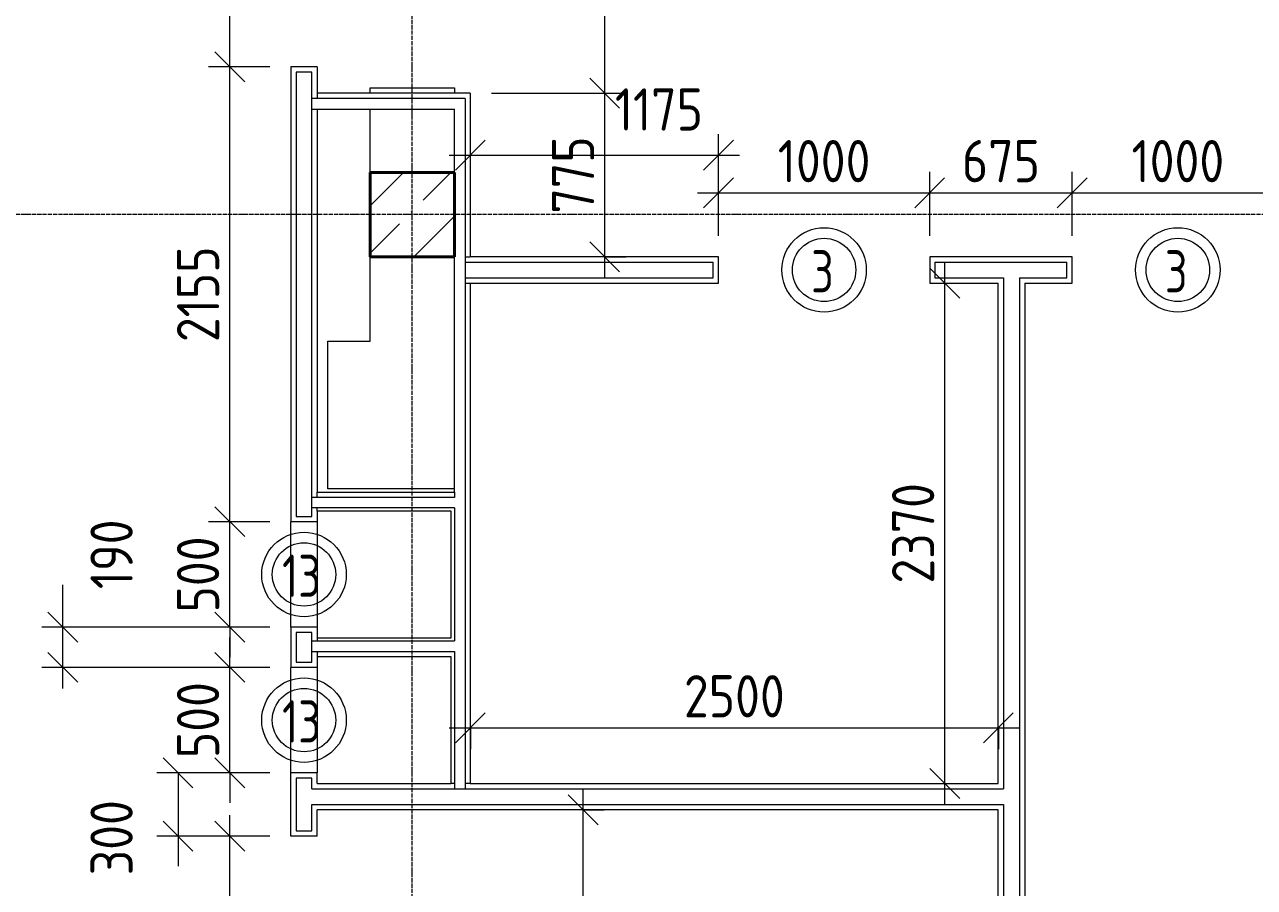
# Model space of a CAD drawing. Header units: millimetres. Extents: x -56773 to 221258, y -262288 to 26541.
# Drawn here: x -11026 to -5203, y -86332 to -82244 of the extents above; entities that cross this region are included whole.
import ezdxf

# ---------------------------------------------------------------- set-up
doc = ezdxf.new("R2010")
doc.units = ezdxf.units.MM
doc.linetypes.add('ADSK_Линия сетки', pattern=[25, 20, -2.5, 0, -2.5])
for name, color, linetype, lineweight in [('Марки дверей', 7, 'Continuous', 20), ('Несущие колонны', 7, 'Continuous', 18), ('Оси', 7, 'Continuous', 9), ('Перекрытие', 7, 'Continuous', 18), ('Размеры', 7, 'Continuous', 9), ('Стены внутренние', 7, 'Continuous', 18), ('Стены штриховка', 7, 'Continuous', 9)]:
    doc.layers.add(name, color=color, linetype=linetype, lineweight=lineweight)
doc.styles.add('GOST Common_3', font='', dxfattribs={"width": 0.9, "height": 200})
doc.styles.add('GOST Common_B', font='', dxfattribs={"width": 0.8, "height": 200})
doc.styles.get('GOST Common_3').set_extended_font_data('GOST Common')
doc.styles.get('GOST Common_B').set_extended_font_data('GOST Common', bold=True)
doc.dimstyles.new('ADSK_Основной_2_0', dxfattribs={"dimscale": 304.8, "dimtxt": 201.142999, "dimasz": 0.463911, "dimexe": 0.328084, "dimexo": 0.328084, "dimgap": 0.164042, "dimtad": 1, "dimdec": 3, "dimrnd": 0.001, "dimdsep": 46, "dimtxsty": 'GOST Common_3', "dimblk1": 'OBLIQUE', "dimblk2": 'OBLIQUE', "dimsah": 1, "dimcen": 0.09, "dimdle": 0.328084, "dimazin": 2, "dimtfac": 1, "dimtdec": 4, "dimtix": 1, "dimtmove": 0, "dimatfit": 3, "dimfxl": 1, "dimtvp": 1, "dimtolj": 1, "dimtzin": 0, "dimlwd": 20, "dimlwe": 20, "dimarcsym": 2})
doc.dimstyles.new('ADSK_Основной_2_0_2', dxfattribs={"dimscale": 304.8, "dimtxt": 201.142999, "dimasz": 0.463911, "dimexe": 0.328084, "dimexo": 0.328084, "dimgap": 0.164042, "dimtad": 1, "dimdec": 3, "dimrnd": 0.001, "dimdsep": 46, "dimtxsty": 'GOST Common_3', "dimblk1": 'OBLIQUE', "dimblk2": 'OBLIQUE', "dimsah": 1, "dimcen": 0.09, "dimdle": 0.328084, "dimazin": 2, "dimtfac": 1, "dimtdec": 4, "dimtix": 1, "dimtmove": 0, "dimatfit": 3, "dimfxl": 1, "dimtvp": 1, "dimtolj": 1, "dimtzin": 0, "dimlwd": 20, "dimlwe": 20, "dimarcsym": 2})

# ---------------------------------------------------------------- blocks, each defined once
blk = doc.blocks.new('ADSK_КолоннаЖБ_Прямоугольная - 400x400 мм-1807142-Кладочный план 2-го этаж')
at = {"layer": 'Несущие колонны', "lineweight": 40}
for p, q in [((-200, 200), (200, 200)), ((-200, -200), (-200, 200)), ((200, 200), (200, -200)), ((200, -200), (-200, -200))]:
    blk.add_line(p, q, dxfattribs=at)
blk = doc.blocks.new('_Oblique')
at = {"color": 0, "linetype": 'ByBlock', "lineweight": -2}
blk.add_line((-0.5, -0.5), (0.5, 0.5), dxfattribs=at)
blk = doc.blocks.new('*D4716')
at = {"layer": 'Defpoints', "color": 0, "lineweight": 25, "transparency": 16777216}
for p in [(-10054.7, -86089.1), (-9765.6, -86089.1), (-9765.6, -87089.1)]:
    blk.add_point(p, dxfattribs=at)
at = {"layer": 'Размеры', "color": 0, "lineweight": 20, "transparency": 16777216}
for p, q in [((-10054.7, -87189.1), (-10054.7, -85989.1)), ((-9865.6, -86089.1), (-10154.7, -86089.1)), ((-9865.6, -87089.1), (-10154.7, -87089.1))]:
    blk.add_line(p, q, dxfattribs=at)
at = {"layer": 'Размеры', "color": 0, "lineweight": 20, "transparency": 16777216, "xscale": 141.4, "yscale": 141.4, "zscale": 141.4}
for p, rotation in [((-10054.7, -86089.1), 90), ((-10054.7, -87089.1), 270)]:
    blk.add_blockref('_Oblique', p, dxfattribs=dict(at, rotation=rotation))
at = {"layer": 'Размеры', "color": 0, "lineweight": 9, "transparency": 16777216, "insert": (-10204.7, -86589.1), "char_height": 200, "width": 560.473, "attachment_point": 5, "rotation": 90, "style": 'GOST Common_3'}
blk.add_mtext('\\A1;1000', dxfattribs=at)
blk = doc.blocks.new('*D4717')
at = {"layer": 'Defpoints', "color": 0, "lineweight": 25, "transparency": 16777216}
for p in [(-10299.6, -85789.1), (-9765.6, -85789.1), (-9765.6, -86089.1)]:
    blk.add_point(p, dxfattribs=at)
at = {"layer": 'Размеры', "color": 0, "lineweight": 20, "transparency": 16777216}
for p, q in [((-9865.6, -85789.1), (-10399.6, -85789.1)), ((-10299.6, -85789.1), (-10299.6, -86189.1)), ((-9865.6, -86089.1), (-10399.6, -86089.1)), ((-10299.6, -86089.1), (-10299.6, -86230.5))]:
    blk.add_line(p, q, dxfattribs=at)
at = {"layer": 'Размеры', "color": 0, "lineweight": 20, "transparency": 16777216, "xscale": 141.4, "yscale": 141.4, "zscale": 141.4}
for p, rotation in [((-10299.6, -85789.1), 90), ((-10299.6, -86089.1), 270)]:
    blk.add_blockref('_Oblique', p, dxfattribs=dict(at, rotation=rotation))
at = {"layer": 'Размеры', "color": 0, "lineweight": 9, "transparency": 16777216, "insert": (-10714.3, -86274.2), "char_height": 200, "width": 454.106, "attachment_point": 1, "rotation": 90, "line_spacing_factor": 1.022761, "style": 'GOST Common_3'}
blk.add_mtext('\\A1;300', dxfattribs=at)
blk = doc.blocks.new('*D4718')
at = {"layer": 'Defpoints', "color": 0, "lineweight": 25, "transparency": 16777216}
for p in [(-10054.7, -85289.1), (-9765.6, -85289.1), (-9765.6, -85789.1)]:
    blk.add_point(p, dxfattribs=at)
at = {"layer": 'Размеры', "color": 0, "lineweight": 20, "transparency": 16777216}
for p, q in [((-10054.7, -85289.1), (-10054.7, -85147.7)), ((-9865.6, -85289.1), (-10154.7, -85289.1)), ((-10054.7, -85789.1), (-10054.7, -85289.1)), ((-9865.6, -85789.1), (-10154.7, -85789.1)), ((-10054.7, -85789.1), (-10054.7, -85930.5))]:
    blk.add_line(p, q, dxfattribs=at)
at = {"layer": 'Размеры', "color": 0, "lineweight": 20, "transparency": 16777216, "xscale": 141.4, "yscale": 141.4, "zscale": 141.4}
for p, rotation in [((-10054.7, -85289.1), 270), ((-10054.7, -85789.1), 90)]:
    blk.add_blockref('_Oblique', p, dxfattribs=dict(at, rotation=rotation))
at = {"layer": 'Размеры', "color": 0, "lineweight": 9, "transparency": 16777216, "insert": (-10204.7, -85539.1), "char_height": 200, "width": 454.106, "attachment_point": 5, "rotation": 90, "style": 'GOST Common_3'}
blk.add_mtext('\\A1;500', dxfattribs=at)
blk = doc.blocks.new('*D4719')
at = {"layer": 'Defpoints', "color": 0, "lineweight": 25, "transparency": 16777216}
for p in [(-10845.3, -85099.1), (-9765.6, -85099.1), (-9765.6, -85289.1)]:
    blk.add_point(p, dxfattribs=at)
at = {"layer": 'Размеры', "color": 0, "lineweight": 20, "transparency": 16777216}
for p, q in [((-10845.3, -85099.1), (-10845.3, -84897.6)), ((-9865.6, -85099.1), (-10945.3, -85099.1)), ((-10845.3, -85389.1), (-10845.3, -85099.1)), ((-9865.6, -85289.1), (-10945.3, -85289.1))]:
    blk.add_line(p, q, dxfattribs=at)
at = {"layer": 'Размеры', "color": 0, "lineweight": 20, "transparency": 16777216, "xscale": 141.4, "yscale": 141.4, "zscale": 141.4}
for p, rotation in [((-10845.3, -85099.1), 90), ((-10845.3, -85289.1), 270)]:
    blk.add_blockref('_Oblique', p, dxfattribs=dict(at, rotation=rotation))
at = {"layer": 'Размеры', "color": 0, "lineweight": 9, "transparency": 16777216, "insert": (-10714.3, -84918.8), "char_height": 200, "width": 409.104, "attachment_point": 1, "rotation": 90, "line_spacing_factor": 1.022761, "style": 'GOST Common_3'}
blk.add_mtext('\\A1;190', dxfattribs=at)
blk = doc.blocks.new('*D4720')
at = {"layer": 'Defpoints', "color": 0, "lineweight": 25, "transparency": 16777216}
for p in [(-10054.7, -84599.1), (-9765.6, -84599.1), (-9765.6, -85099.1)]:
    blk.add_point(p, dxfattribs=at)
at = {"layer": 'Размеры', "color": 0, "lineweight": 20, "transparency": 16777216}
for p, q in [((-10054.7, -84599.1), (-10054.7, -84457.7)), ((-9865.6, -84599.1), (-10154.7, -84599.1)), ((-10054.7, -85099.1), (-10054.7, -84599.1)), ((-9865.6, -85099.1), (-10154.7, -85099.1)), ((-10054.7, -85099.1), (-10054.7, -85240.5))]:
    blk.add_line(p, q, dxfattribs=at)
at = {"layer": 'Размеры', "color": 0, "lineweight": 20, "transparency": 16777216, "xscale": 141.4, "yscale": 141.4, "zscale": 141.4}
for p, rotation in [((-10054.7, -84599.1), 270), ((-10054.7, -85099.1), 90)]:
    blk.add_blockref('_Oblique', p, dxfattribs=dict(at, rotation=rotation))
at = {"layer": 'Размеры', "color": 0, "lineweight": 9, "transparency": 16777216, "insert": (-10204.7, -84849.1), "char_height": 200, "width": 454.106, "attachment_point": 5, "rotation": 90, "style": 'GOST Common_3'}
blk.add_mtext('\\A1;500', dxfattribs=at)
blk = doc.blocks.new('*D4721')
at = {"layer": 'Defpoints', "color": 0, "lineweight": 25, "transparency": 16777216}
for p in [(-10054.7, -82444.1), (-9765.6, -82444.1), (-9765.6, -84599.1)]:
    blk.add_point(p, dxfattribs=at)
at = {"layer": 'Размеры', "color": 0, "lineweight": 20, "transparency": 16777216}
for p, q in [((-10054.7, -84699.1), (-10054.7, -82344.1)), ((-9865.6, -82444.1), (-10154.7, -82444.1)), ((-9865.6, -84599.1), (-10154.7, -84599.1))]:
    blk.add_line(p, q, dxfattribs=at)
at = {"layer": 'Размеры', "color": 0, "lineweight": 20, "transparency": 16777216, "xscale": 141.4, "yscale": 141.4, "zscale": 141.4}
for p, rotation in [((-10054.7, -82444.1), 90), ((-10054.7, -84599.1), 270)]:
    blk.add_blockref('_Oblique', p, dxfattribs=dict(at, rotation=rotation))
at = {"layer": 'Размеры', "color": 0, "lineweight": 9, "transparency": 16777216, "insert": (-10204.7, -83521.6), "char_height": 200, "width": 560.473, "attachment_point": 5, "rotation": 90, "style": 'GOST Common_3'}
blk.add_mtext('\\A1;2155', dxfattribs=at)
blk = doc.blocks.new('*D4722')
at = {"layer": 'Defpoints', "color": 0, "lineweight": 25, "transparency": 16777216}
for p in [(-10054.7, -81244.1), (-9765.6, -81244.1), (-9765.6, -82444.1)]:
    blk.add_point(p, dxfattribs=at)
at = {"layer": 'Размеры', "color": 0, "lineweight": 20, "transparency": 16777216}
for p, q in [((-10054.7, -82544.1), (-10054.7, -81144.1)), ((-9865.6, -81244.1), (-10154.7, -81244.1)), ((-9865.6, -82444.1), (-10154.7, -82444.1))]:
    blk.add_line(p, q, dxfattribs=at)
at = {"layer": 'Размеры', "color": 0, "lineweight": 20, "transparency": 16777216, "xscale": 141.4, "yscale": 141.4, "zscale": 141.4}
for p, rotation in [((-10054.7, -81244.1), 90), ((-10054.7, -82444.1), 270)]:
    blk.add_blockref('_Oblique', p, dxfattribs=dict(at, rotation=rotation))
at = {"layer": 'Размеры', "color": 0, "lineweight": 9, "transparency": 16777216, "insert": (-10204.7, -81844.1), "char_height": 200, "width": 560.473, "attachment_point": 5, "rotation": 90, "style": 'GOST Common_3'}
blk.add_mtext('\\A1;1200', dxfattribs=at)
blk = doc.blocks.new('*D4740')
at = {"layer": 'Defpoints', "color": 0, "lineweight": 25, "transparency": 16777216}
for p in [(-8915.6, -82569.1), (-8279.4, -82569.1), (-8379.4, -83344.1)]:
    blk.add_point(p, dxfattribs=at)
at = {"layer": 'Размеры', "color": 0, "lineweight": 20, "transparency": 16777216}
for p, q in [((-8279.4, -83444.1), (-8279.4, -82469.1)), ((-8815.6, -82569.1), (-8179.4, -82569.1)), ((-8279.4, -83344.1), (-8179.4, -83344.1))]:
    blk.add_line(p, q, dxfattribs=at)
at = {"layer": 'Размеры', "color": 0, "lineweight": 20, "transparency": 16777216, "xscale": 141.4, "yscale": 141.4, "zscale": 141.4}
for p, rotation in [((-8279.4, -82569.1), 90), ((-8279.4, -83344.1), 270)]:
    blk.add_blockref('_Oblique', p, dxfattribs=dict(at, rotation=rotation))
at = {"layer": 'Размеры', "color": 0, "lineweight": 9, "transparency": 16777216, "insert": (-8429.4, -82956.6), "char_height": 200, "width": 454.106, "attachment_point": 5, "rotation": 90, "style": 'GOST Common_3'}
blk.add_mtext('\\A1;775', dxfattribs=at)
blk = doc.blocks.new('*D4741')
at = {"layer": 'Defpoints', "color": 0, "lineweight": 25, "transparency": 16777216}
for p in [(-8915.6, -81119.1), (-8279.4, -81119.1), (-8915.6, -82569.1)]:
    blk.add_point(p, dxfattribs=at)
at = {"layer": 'Размеры', "color": 0, "lineweight": 20, "transparency": 16777216}
for p, q in [((-8279.4, -82669.1), (-8279.4, -81019.1)), ((-8815.6, -81119.1), (-8179.4, -81119.1)), ((-8815.6, -82569.1), (-8179.4, -82569.1))]:
    blk.add_line(p, q, dxfattribs=at)
at = {"layer": 'Размеры', "color": 0, "lineweight": 20, "transparency": 16777216, "xscale": 141.4, "yscale": 141.4, "zscale": 141.4}
for p, rotation in [((-8279.4, -81119.1), 90), ((-8279.4, -82569.1), 270)]:
    blk.add_blockref('_Oblique', p, dxfattribs=dict(at, rotation=rotation))
at = {"layer": 'Размеры', "color": 0, "lineweight": 9, "transparency": 16777216, "insert": (-8429.4, -81844.1), "char_height": 200, "width": 580.928, "attachment_point": 5, "rotation": 90, "style": 'GOST Common_3'}
blk.add_mtext('\\A1;1450', dxfattribs=at)
blk = doc.blocks.new('*D4745')
at = {"layer": 'Defpoints', "color": 0, "lineweight": 25, "transparency": 16777216}
for p in [(-7740.6, -82863), (-8915.6, -82941.1), (-7740.6, -83344.1)]:
    blk.add_point(p, dxfattribs=at)
at = {"layer": 'Размеры', "color": 0, "lineweight": 20, "transparency": 16777216}
for p, q in [((-8915.6, -82841.1), (-8915.6, -82763)), ((-7740.6, -83244.1), (-7740.6, -82763)), ((-9015.6, -82863), (-7640.6, -82863))]:
    blk.add_line(p, q, dxfattribs=at)
at = {"layer": 'Размеры', "color": 0, "lineweight": 20, "transparency": 16777216, "xscale": 141.4, "yscale": 141.4, "zscale": 141.4, "rotation": 180}
blk.add_blockref('_Oblique', (-8915.6, -82863), dxfattribs=at)
at = {"layer": 'Размеры', "color": 0, "lineweight": 20, "transparency": 16777216, "xscale": 141.4, "yscale": 141.4, "zscale": 141.4}
blk.add_blockref('_Oblique', (-7740.6, -82863), dxfattribs=at)
at = {"layer": 'Размеры', "color": 0, "lineweight": 9, "transparency": 16777216, "insert": (-8231.1, -82546.3), "char_height": 200, "width": 515.472, "attachment_point": 1, "line_spacing_factor": 1.022761, "style": 'GOST Common_3'}
blk.add_mtext('\\A1;1175', dxfattribs=at)
blk = doc.blocks.new('*D4746')
at = {"layer": 'Defpoints', "color": 0, "lineweight": 25, "transparency": 16777216}
for p in [(-6740.6, -83041), (-7740.6, -83344.1), (-6740.6, -83344.1)]:
    blk.add_point(p, dxfattribs=at)
at = {"layer": 'Размеры', "color": 0, "lineweight": 20, "transparency": 16777216}
for p, q in [((-7740.6, -83244.1), (-7740.6, -82941)), ((-6740.6, -83244.1), (-6740.6, -82941)), ((-7840.6, -83041), (-6640.6, -83041))]:
    blk.add_line(p, q, dxfattribs=at)
at = {"layer": 'Размеры', "color": 0, "lineweight": 20, "transparency": 16777216, "xscale": 141.4, "yscale": 141.4, "zscale": 141.4, "rotation": 180}
blk.add_blockref('_Oblique', (-7740.6, -83041), dxfattribs=at)
at = {"layer": 'Размеры', "color": 0, "lineweight": 20, "transparency": 16777216, "xscale": 141.4, "yscale": 141.4, "zscale": 141.4}
blk.add_blockref('_Oblique', (-6740.6, -83041), dxfattribs=at)
at = {"layer": 'Размеры', "color": 0, "lineweight": 9, "transparency": 16777216, "insert": (-7240.6, -82891), "char_height": 200, "width": 560.473, "attachment_point": 5, "style": 'GOST Common_3'}
blk.add_mtext('\\A1;1000', dxfattribs=at)
blk = doc.blocks.new('*D4747')
at = {"layer": 'Defpoints', "color": 0, "lineweight": 25, "transparency": 16777216}
for p in [(-6065.6, -83041), (-6740.6, -83344.1), (-6065.6, -83344.1)]:
    blk.add_point(p, dxfattribs=at)
at = {"layer": 'Размеры', "color": 0, "lineweight": 20, "transparency": 16777216}
for p, q in [((-6740.6, -83244.1), (-6740.6, -82941)), ((-6065.6, -83244.1), (-6065.6, -82941)), ((-6840.6, -83041), (-5965.6, -83041))]:
    blk.add_line(p, q, dxfattribs=at)
at = {"layer": 'Размеры', "color": 0, "lineweight": 20, "transparency": 16777216, "xscale": 141.4, "yscale": 141.4, "zscale": 141.4, "rotation": 180}
blk.add_blockref('_Oblique', (-6740.6, -83041), dxfattribs=at)
at = {"layer": 'Размеры', "color": 0, "lineweight": 20, "transparency": 16777216, "xscale": 141.4, "yscale": 141.4, "zscale": 141.4}
blk.add_blockref('_Oblique', (-6065.6, -83041), dxfattribs=at)
at = {"layer": 'Размеры', "color": 0, "lineweight": 9, "transparency": 16777216, "insert": (-6403.1, -82891), "char_height": 200, "width": 454.106, "attachment_point": 5, "style": 'GOST Common_3'}
blk.add_mtext('\\A1;675', dxfattribs=at)
blk = doc.blocks.new('*D4748')
at = {"layer": 'Defpoints', "color": 0, "lineweight": 25, "transparency": 16777216}
for p in [(-5065.6, -83041), (-6065.6, -83344.1), (-5065.6, -83344.1)]:
    blk.add_point(p, dxfattribs=at)
at = {"layer": 'Размеры', "color": 0, "lineweight": 20, "transparency": 16777216}
for p, q in [((-6065.6, -83244.1), (-6065.6, -82941)), ((-5065.6, -83244.1), (-5065.6, -82941)), ((-6165.6, -83041), (-4965.6, -83041))]:
    blk.add_line(p, q, dxfattribs=at)
at = {"layer": 'Размеры', "color": 0, "lineweight": 20, "transparency": 16777216, "xscale": 141.4, "yscale": 141.4, "zscale": 141.4, "rotation": 180}
blk.add_blockref('_Oblique', (-6065.6, -83041), dxfattribs=at)
at = {"layer": 'Размеры', "color": 0, "lineweight": 20, "transparency": 16777216, "xscale": 141.4, "yscale": 141.4, "zscale": 141.4}
blk.add_blockref('_Oblique', (-5065.6, -83041), dxfattribs=at)
at = {"layer": 'Размеры', "color": 0, "lineweight": 9, "transparency": 16777216, "insert": (-5565.6, -82891), "char_height": 200, "width": 560.473, "attachment_point": 5, "style": 'GOST Common_3'}
blk.add_mtext('\\A1;1000', dxfattribs=at)
blk = doc.blocks.new('*D4750')
at = {"layer": 'Defpoints', "color": 0, "lineweight": 25, "transparency": 16777216}
for p in [(-6769, -83469.1), (-6669, -83469.1), (-6769, -85839.1)]:
    blk.add_point(p, dxfattribs=at)
at = {"layer": 'Размеры', "color": 0, "lineweight": 20, "transparency": 16777216}
for p, q in [((-6669, -85939.1), (-6669, -83369.1)), ((-6669, -83469.1), (-6569, -83469.1)), ((-6669, -85839.1), (-6569, -85839.1))]:
    blk.add_line(p, q, dxfattribs=at)
at = {"layer": 'Размеры', "color": 0, "lineweight": 20, "transparency": 16777216, "xscale": 141.4, "yscale": 141.4, "zscale": 141.4}
for p, rotation in [((-6669, -83469.1), 90), ((-6669, -85839.1), 270)]:
    blk.add_blockref('_Oblique', p, dxfattribs=dict(at, rotation=rotation))
at = {"layer": 'Размеры', "color": 0, "lineweight": 9, "transparency": 16777216, "insert": (-6819, -84654.1), "char_height": 200, "width": 605.475, "attachment_point": 5, "rotation": 90, "style": 'GOST Common_3'}
blk.add_mtext('\\A1;2370', dxfattribs=at)
blk = doc.blocks.new('*D4757')
at = {"layer": 'Defpoints', "color": 0, "lineweight": 25, "transparency": 16777216}
for p in [(-8915.6, -85476), (-6415.6, -85476), (-6415.6, -85576)]:
    blk.add_point(p, dxfattribs=at)
at = {"layer": 'Размеры', "color": 0, "lineweight": 20, "transparency": 16777216}
for p, q in [((-9015.6, -85576), (-6315.6, -85576)), ((-8915.6, -85576), (-8915.6, -85676)), ((-6415.6, -85576), (-6415.6, -85676))]:
    blk.add_line(p, q, dxfattribs=at)
at = {"layer": 'Размеры', "color": 0, "lineweight": 20, "transparency": 16777216, "xscale": 141.4, "yscale": 141.4, "zscale": 141.4, "rotation": 180}
blk.add_blockref('_Oblique', (-8915.6, -85576), dxfattribs=at)
at = {"layer": 'Размеры', "color": 0, "lineweight": 20, "transparency": 16777216, "xscale": 141.4, "yscale": 141.4, "zscale": 141.4}
blk.add_blockref('_Oblique', (-6415.6, -85576), dxfattribs=at)
at = {"layer": 'Размеры', "color": 0, "lineweight": 9, "transparency": 16777216, "insert": (-7665.6, -85426), "char_height": 200, "width": 605.475, "attachment_point": 5, "style": 'GOST Common_3'}
blk.add_mtext('\\A1;2500', dxfattribs=at)
blk = doc.blocks.new('*D4759')
at = {"layer": 'Defpoints', "color": 0, "lineweight": 25, "transparency": 16777216}
for p in [(-8481.4, -85964.1), (-8381.4, -85964.1), (-8915.6, -87214.1)]:
    blk.add_point(p, dxfattribs=at)
at = {"layer": 'Размеры', "color": 0, "lineweight": 20, "transparency": 16777216}
for p, q in [((-8381.4, -87314.1), (-8381.4, -85864.1)), ((-8381.4, -85964.1), (-8281.4, -85964.1)), ((-8815.6, -87214.1), (-8281.4, -87214.1))]:
    blk.add_line(p, q, dxfattribs=at)
at = {"layer": 'Размеры', "color": 0, "lineweight": 20, "transparency": 16777216, "xscale": 141.4, "yscale": 141.4, "zscale": 141.4}
for p, rotation in [((-8381.4, -85964.1), 90), ((-8381.4, -87214.1), 270)]:
    blk.add_blockref('_Oblique', p, dxfattribs=dict(at, rotation=rotation))
at = {"layer": 'Размеры', "color": 0, "lineweight": 9, "transparency": 16777216, "insert": (-8531.4, -86589.1), "char_height": 200, "width": 560.473, "attachment_point": 5, "rotation": 90, "style": 'GOST Common_3'}
blk.add_mtext('\\A1;1250', dxfattribs=at)
blk = doc.blocks.new('М_двери1 - Марка экземпляра 2-3719212-Кладочный план 2-го этаж')
at = {"layer": 'Марки дверей'}
for radius in [2, 1.5]:
    blk.add_circle((0, 0), radius, dxfattribs=at)

msp = doc.modelspace()

# ---------------------------------------------------------------- hatches: boundary and pattern name
at = {"layer": 'Несущие колонны', "lineweight": 9}
h = msp.add_hatch(dxfattribs=at)
h.set_pattern_fill('FP_1', color=256, style=0, pattern_type=2)
h.set_pattern_definition([(45, (9.36, -97949.04), (-224.5064, 224.5064), []), (45, (233.87, -97949.04), (-224.5064, 224.5064), [396.875, -79.375, 3.353, -76.022])])
h.paths.add_polyline_path([(-9390.6385, -83344.0666), (-8990.6385, -83344.0666), (-8990.6385, -82944.0666), (-9390.6385, -82944.0666)])

# ---------------------------------------------------------------- linework, layer by layer
for p, q in [((-8990.6385, -82944.0666), (-9390.6385, -82944.0666)), ((-9390.6385, -82944.0666), (-9390.6385, -83344.0666)), ((-8990.6385, -83344.0666), (-8990.6385, -82944.0666)), ((-9390.6385, -83344.0666), (-8990.6385, -83344.0666))]:
    msp.add_line(p, q, dxfattribs=at)
at = {"layer": 'Оси', "linetype": 'ADSK_Линия сетки', "lineweight": 5}
for p, q in [((-9190.6385, -108922.9178), (-9190.6385, -73448.1214)), ((-2488.0423, -83144.0666), (-25230.7352, -83144.0666))]:
    msp.add_line(p, q, dxfattribs=at)
at = {"layer": 'Перекрытие'}
for p, q in [((-9390.6385, -82569.0666), (-9390.6385, -82544.0666)), ((-9390.6385, -82544.0666), (-8990.6385, -82544.0666)), ((-8990.6385, -82544.0666), (-8990.6385, -82569.0666)), ((-9390.6385, -82944.0666), (-9390.6385, -82644.0666)), ((-9390.6385, -83744.0666), (-9390.6385, -83344.0666)), ((-9590.6385, -84444.0666), (-9590.6385, -83744.0666)), ((-9590.6385, -83744.0666), (-9390.6385, -83744.0666)), ((-8990.6385, -84444.0666), (-9590.6385, -84444.0666))]:
    msp.add_line(p, q, dxfattribs=at)
at = {"layer": 'Стены внутренние', "lineweight": 5}
for p, q in [((-9765.6385, -82444.0666), (-9765.6385, -84599.0666)), ((-9640.6385, -82444.0666), (-9765.6385, -82444.0666)), ((-9640.6385, -82444.0666), (-9640.6385, -82569.0666)), ((-8915.6385, -82569.0666), (-9640.6385, -82569.0666)), ((-8915.6385, -82569.0666), (-8915.6385, -83344.0666)), ((-9640.6385, -82644.0666), (-9640.6385, -84459.0666)), ((-9640.6385, -82644.0666), (-8990.6385, -82644.0666)), ((-8990.6385, -84459.0666), (-8990.6385, -82644.0666)), ((-7740.6385, -83344.0666), (-8915.6385, -83344.0666)), ((-7740.6385, -83469.0666), (-7740.6385, -83344.0666)), ((-6065.6385, -83344.0666), (-6740.6385, -83344.0666)), ((-6740.6385, -83344.0666), (-6740.6385, -83469.0666)), ((-6065.6385, -83469.0666), (-6065.6385, -83344.0666)), ((-8915.6385, -83469.0666), (-7740.6385, -83469.0666)), ((-8915.6385, -83469.0666), (-8915.6385, -85839.0666)), ((-6740.6385, -83469.0666), (-6415.6385, -83469.0666)), ((-6415.6385, -85839.0666), (-6415.6385, -83469.0666)), ((-6290.6385, -83469.0666), (-6065.6385, -83469.0666)), ((-6290.6385, -83469.0666), (-6290.6385, -88644.0666)), ((-9640.6385, -84459.0666), (-8990.6385, -84459.0666)), ((-9640.6385, -84549.0666), (-9640.6385, -84599.0666)), ((-9005.6385, -84549.0666), (-9640.6385, -84549.0666)), ((-9005.6385, -85149.0666), (-9005.6385, -84549.0666)), ((-9765.6385, -85099.0666), (-9765.6385, -84599.0666)), ((-9640.6385, -84599.0666), (-9765.6385, -84599.0666)), ((-9640.6385, -84599.0666), (-9640.6385, -85099.0666)), ((-9765.6385, -85099.0666), (-9765.6385, -85289.0666)), ((-9640.6385, -85099.0666), (-9765.6385, -85099.0666)), ((-9640.6385, -85099.0666), (-9640.6385, -85149.0666)), ((-9640.6385, -85149.0666), (-9005.6385, -85149.0666)), ((-9640.6385, -85239.0666), (-9640.6385, -85289.0666)), ((-9005.6385, -85239.0666), (-9640.6385, -85239.0666)), ((-9005.6385, -85839.0666), (-9005.6385, -85239.0666)), ((-9765.6385, -85789.0666), (-9765.6385, -85289.0666)), ((-9640.6385, -85289.0666), (-9765.6385, -85289.0666)), ((-9640.6385, -85289.0666), (-9640.6385, -85789.0666)), ((-9765.6385, -86089.0666), (-9765.6385, -85789.0666)), ((-9640.6385, -85789.0666), (-9765.6385, -85789.0666)), ((-9640.6385, -85839.0666), (-9640.6385, -85789.0666)), ((-9640.6385, -85839.0666), (-9005.6385, -85839.0666)), ((-8915.6385, -85839.0666), (-6415.6385, -85839.0666)), ((-9640.6385, -86089.0666), (-9640.6385, -85964.0666)), ((-6415.6385, -85964.0666), (-9640.6385, -85964.0666)), ((-6415.6385, -88644.0666), (-6415.6385, -85964.0666)), ((-9640.6385, -86089.0666), (-9765.6385, -86089.0666))]:
    msp.add_line(p, q, dxfattribs=at)
at = {"layer": 'Стены штриховка', "lineweight": 9}
for p, q in [((-9740.6385, -82469.0666), (-9740.6385, -84574.0666)), ((-9665.6385, -82469.0666), (-9740.6385, -82469.0666)), ((-9665.6385, -84574.0666), (-9665.6385, -82469.0666)), ((-9640.6385, -82569.0666), (-9640.6385, -82594.0666)), ((-8940.6385, -82594.0666), (-9665.6385, -82594.0666)), ((-8940.6385, -82594.0666), (-8940.6385, -85864.0666)), ((-9665.6385, -82644.0666), (-9640.6385, -82644.0666)), ((-8940.6385, -83344.0666), (-8915.6385, -83344.0666)), ((-8940.6385, -83369.0666), (-7765.6385, -83369.0666)), ((-7765.6385, -83444.0666), (-7765.6385, -83369.0666)), ((-6715.6385, -83369.0666), (-6715.6385, -83444.0666)), ((-6715.6385, -83369.0666), (-6090.6385, -83369.0666)), ((-6090.6385, -83444.0666), (-6090.6385, -83369.0666)), ((-8940.6385, -83444.0666), (-7765.6385, -83444.0666)), ((-8940.6385, -83469.0666), (-8915.6385, -83469.0666)), ((-6715.6385, -83444.0666), (-6390.6385, -83444.0666)), ((-6390.6385, -83444.0666), (-6390.6385, -85864.0666)), ((-6315.6385, -83444.0666), (-6090.6385, -83444.0666)), ((-6315.6385, -83444.0666), (-6315.6385, -88669.0666)), ((-8990.6385, -84484.0666), (-9665.6385, -84484.0666)), ((-9640.6385, -84484.0666), (-9640.6385, -84459.0666)), ((-8990.6385, -84459.0666), (-8990.6385, -84484.0666)), ((-8990.6385, -84534.0666), (-9665.6385, -84534.0666)), ((-9640.6385, -84549.0666), (-9640.6385, -84534.0666)), ((-8990.6385, -84534.0666), (-8990.6385, -85164.0666)), ((-9740.6385, -84574.0666), (-9665.6385, -84574.0666)), ((-9740.6385, -85124.0666), (-9740.6385, -85264.0666)), ((-9665.6385, -85124.0666), (-9740.6385, -85124.0666)), ((-9665.6385, -85264.0666), (-9665.6385, -85124.0666)), ((-9665.6385, -85164.0666), (-8990.6385, -85164.0666)), ((-9640.6385, -85149.0666), (-9640.6385, -85164.0666)), ((-9665.6385, -85214.0666), (-8990.6385, -85214.0666)), ((-9640.6385, -85214.0666), (-9640.6385, -85239.0666)), ((-8990.6385, -85214.0666), (-8990.6385, -85864.0666)), ((-9740.6385, -85264.0666), (-9665.6385, -85264.0666)), ((-9740.6385, -85814.0666), (-9740.6385, -86064.0666)), ((-9665.6385, -85814.0666), (-9740.6385, -85814.0666)), ((-9665.6385, -85864.0666), (-9665.6385, -85814.0666)), ((-9665.6385, -85864.0666), (-6390.6385, -85864.0666)), ((-8990.6385, -85839.0666), (-9005.6385, -85839.0666)), ((-8915.6385, -85839.0666), (-8940.6385, -85839.0666)), ((-9665.6385, -86064.0666), (-9665.6385, -85939.0666)), ((-9665.6385, -85939.0666), (-6390.6385, -85939.0666)), ((-6390.6385, -85939.0666), (-6390.6385, -88669.0666)), ((-9740.6385, -86064.0666), (-9665.6385, -86064.0666))]:
    msp.add_line(p, q, dxfattribs=at)

# ---------------------------------------------------------------- block references
at = {"layer": 'Марки дверей', "xscale": 99.99999999999993, "yscale": 99.99999999999993, "zscale": 99.99999999999993}
for p in [(-7240.6385, -83406.5666), (-5565.6385, -83406.5666), (-9703.1385, -84849.0666), (-9703.1385, -85539.0666)]:
    msp.add_blockref('М_двери1 - Марка экземпляра 2-3719212-Кладочный план 2-го этаж', p, dxfattribs=at)
at = {"layer": 'Несущие колонны', "lineweight": 40, "rotation": 89.9999999999999}
msp.add_blockref('ADSK_КолоннаЖБ_Прямоугольная - 400x400 мм-1807142-Кладочный план 2-го этаж', (-9190.6385, -83144.0666), dxfattribs=at)

# ---------------------------------------------------------------- texts
at = {"layer": 'Марки дверей', "lineweight": 5, "char_height": 200, "attachment_point": 1, "style": 'GOST Common_B'}
for s, insert, width in [('\\fGOST Common|b1|i0|c204|p34|;\\W.8;3', (-7301.8959, -83312.9076), 141.097), ('\\fGOST Common|b1|i0|c204|p34|;\\W.8;3', (-5626.8959, -83312.9076), 141.097), ('13', (-9806.7959, -84755.4076), 243.713), ('13', (-9806.7959, -85445.4076), 243.713)]:
    msp.add_mtext(s, dxfattribs=dict(at, insert=insert, width=width))

# ---------------------------------------------------------------- dimensions: what is measured, and where the dimension line sits
at = {"layer": 'Размеры', "lineweight": 9}
for base, p1, p2, override, picture, middle in [((-8279.4324, -81119.0666), (-8915.6385, -82569.0666), (-8915.6385, -81119.0666), {"dimpost": '<>', "dimfxl": 1450}, '*D4741', (-8429.4324, -81844.0666)), ((-10054.6993, -81244.0666), (-9765.6385, -82444.0666), (-9765.6385, -81244.0666), {"dimpost": '<>', "dimfxl": 1200}, '*D4722', (-10204.6993, -81844.0666)), ((-10054.6993, -82444.0666), (-9765.6385, -84599.0666), (-9765.6385, -82444.0666), {"dimpost": '<>', "dimfxl": 2155}, '*D4721', (-10204.6993, -83521.5666)), ((-8279.4324, -82569.0666), (-8379.4173, -83344.0666), (-8915.6385, -82569.0666), {"dimpost": '<>', "dimfxl": 942.421462}, '*D4740', (-8429.4324, -82956.5666)), ((-6669.0426, -83469.0666), (-6769.0275, -85839.0666), (-6769.0275, -83469.0666), {"dimpost": '<>', "dimfxl": 2370}, '*D4750', (-6819.0426, -84654.0666)), ((-10054.6993, -84599.0666), (-9765.6385, -85099.0666), (-9765.6385, -84599.0666), {"dimpost": '<>', "dimfxl": 500}, '*D4720', (-10204.6993, -84849.0666)), ((-10054.6993, -85289.0666), (-9765.6385, -85789.0666), (-9765.6385, -85289.0666), {"dimpost": '<>', "dimfxl": 500}, '*D4718', (-10204.6993, -85539.0666)), ((-8381.3771, -85964.0666), (-8915.6385, -87214.0666), (-8481.362, -85964.0666), {"dimpost": '<>', "dimfxl": 1323.289865}, '*D4759', (-8531.3771, -86589.0666)), ((-10054.6993, -86089.0666), (-9765.6385, -87089.0666), (-9765.6385, -86089.0666), {"dimpost": '<>', "dimfxl": 1000}, '*D4716', (-10204.6993, -86589.0666))]:
    dim = msp.add_linear_dim(base=base, p1=p1, p2=p2, angle=90, dimstyle='ADSK_Основной_2_0_2', override=override, dxfattribs=at)
    dim.commit()
    dim.dimension.update_dxf_attribs({"geometry": picture, "text_midpoint": middle})
dim = msp.add_linear_dim(base=(-7740.6385, -82863.0029), p1=(-8915.6385, -82941.0503), p2=(-7740.6385, -83344.0666), dimstyle='ADSK_Основной_2_0', override={"dimpost": '<>', "dimfxl": 1242.19446}, dxfattribs=at)
dim.commit()
dim.dimension.update_dxf_attribs({"geometry": '*D4745', "text_midpoint": (-7973.4067, -82863.0029), "dimtype": 160})
for base, p1, p2, override, picture, middle in [((-6740.6385, -83041.0352), (-7740.6385, -83344.0666), (-6740.6385, -83344.0666), {"dimpost": '<>', "dimfxl": 1000}, '*D4746', (-7240.6385, -82891.0352)), ((-6065.6385, -83041.0352), (-6740.6385, -83344.0666), (-6065.6385, -83344.0666), {"dimpost": '<>', "dimfxl": 675}, '*D4747', (-6403.1385, -82891.0352)), ((-5065.6385, -83041.0352), (-6065.6385, -83344.0666), (-5065.6385, -83344.0666), {"dimpost": '<>', "dimfxl": 1000}, '*D4748', (-5565.6385, -82891.0352)), ((-6415.6385, -85575.9904), (-8915.6385, -85476.0055), (-6415.6385, -85476.0055), {"dimpost": '<>', "dimfxl": 2500}, '*D4757', (-7665.6385, -85425.9904))]:
    dim = msp.add_linear_dim(base=base, p1=p1, p2=p2, dimstyle='ADSK_Основной_2_0_2', override=override, dxfattribs=at)
    dim.commit()
    dim.dimension.update_dxf_attribs({"geometry": picture, "text_midpoint": middle})
for base, p1, p2, override, picture, middle in [((-10845.2983, -85099.0666), (-9765.6385, -85289.0666), (-9765.6385, -85099.0666), {"dimpost": '<>', "dimfxl": 190}, '*D4719', (-10581.0125, -84897.5708)), ((-10299.584, -85789.0666), (-9765.6385, -86089.0666), (-9765.6385, -85789.0666), {"dimpost": '<>', "dimfxl": 300}, '*D4717', (-10581.0125, -86230.4666))]:
    dim = msp.add_linear_dim(base=base, p1=p1, p2=p2, angle=90, dimstyle='ADSK_Основной_2_0', override=override, dxfattribs=at)
    dim.commit()
    dim.dimension.update_dxf_attribs({"geometry": picture, "text_midpoint": middle, "dimtype": 160, "text_rotation": 90})

doc.saveas('drawing.dxf')
